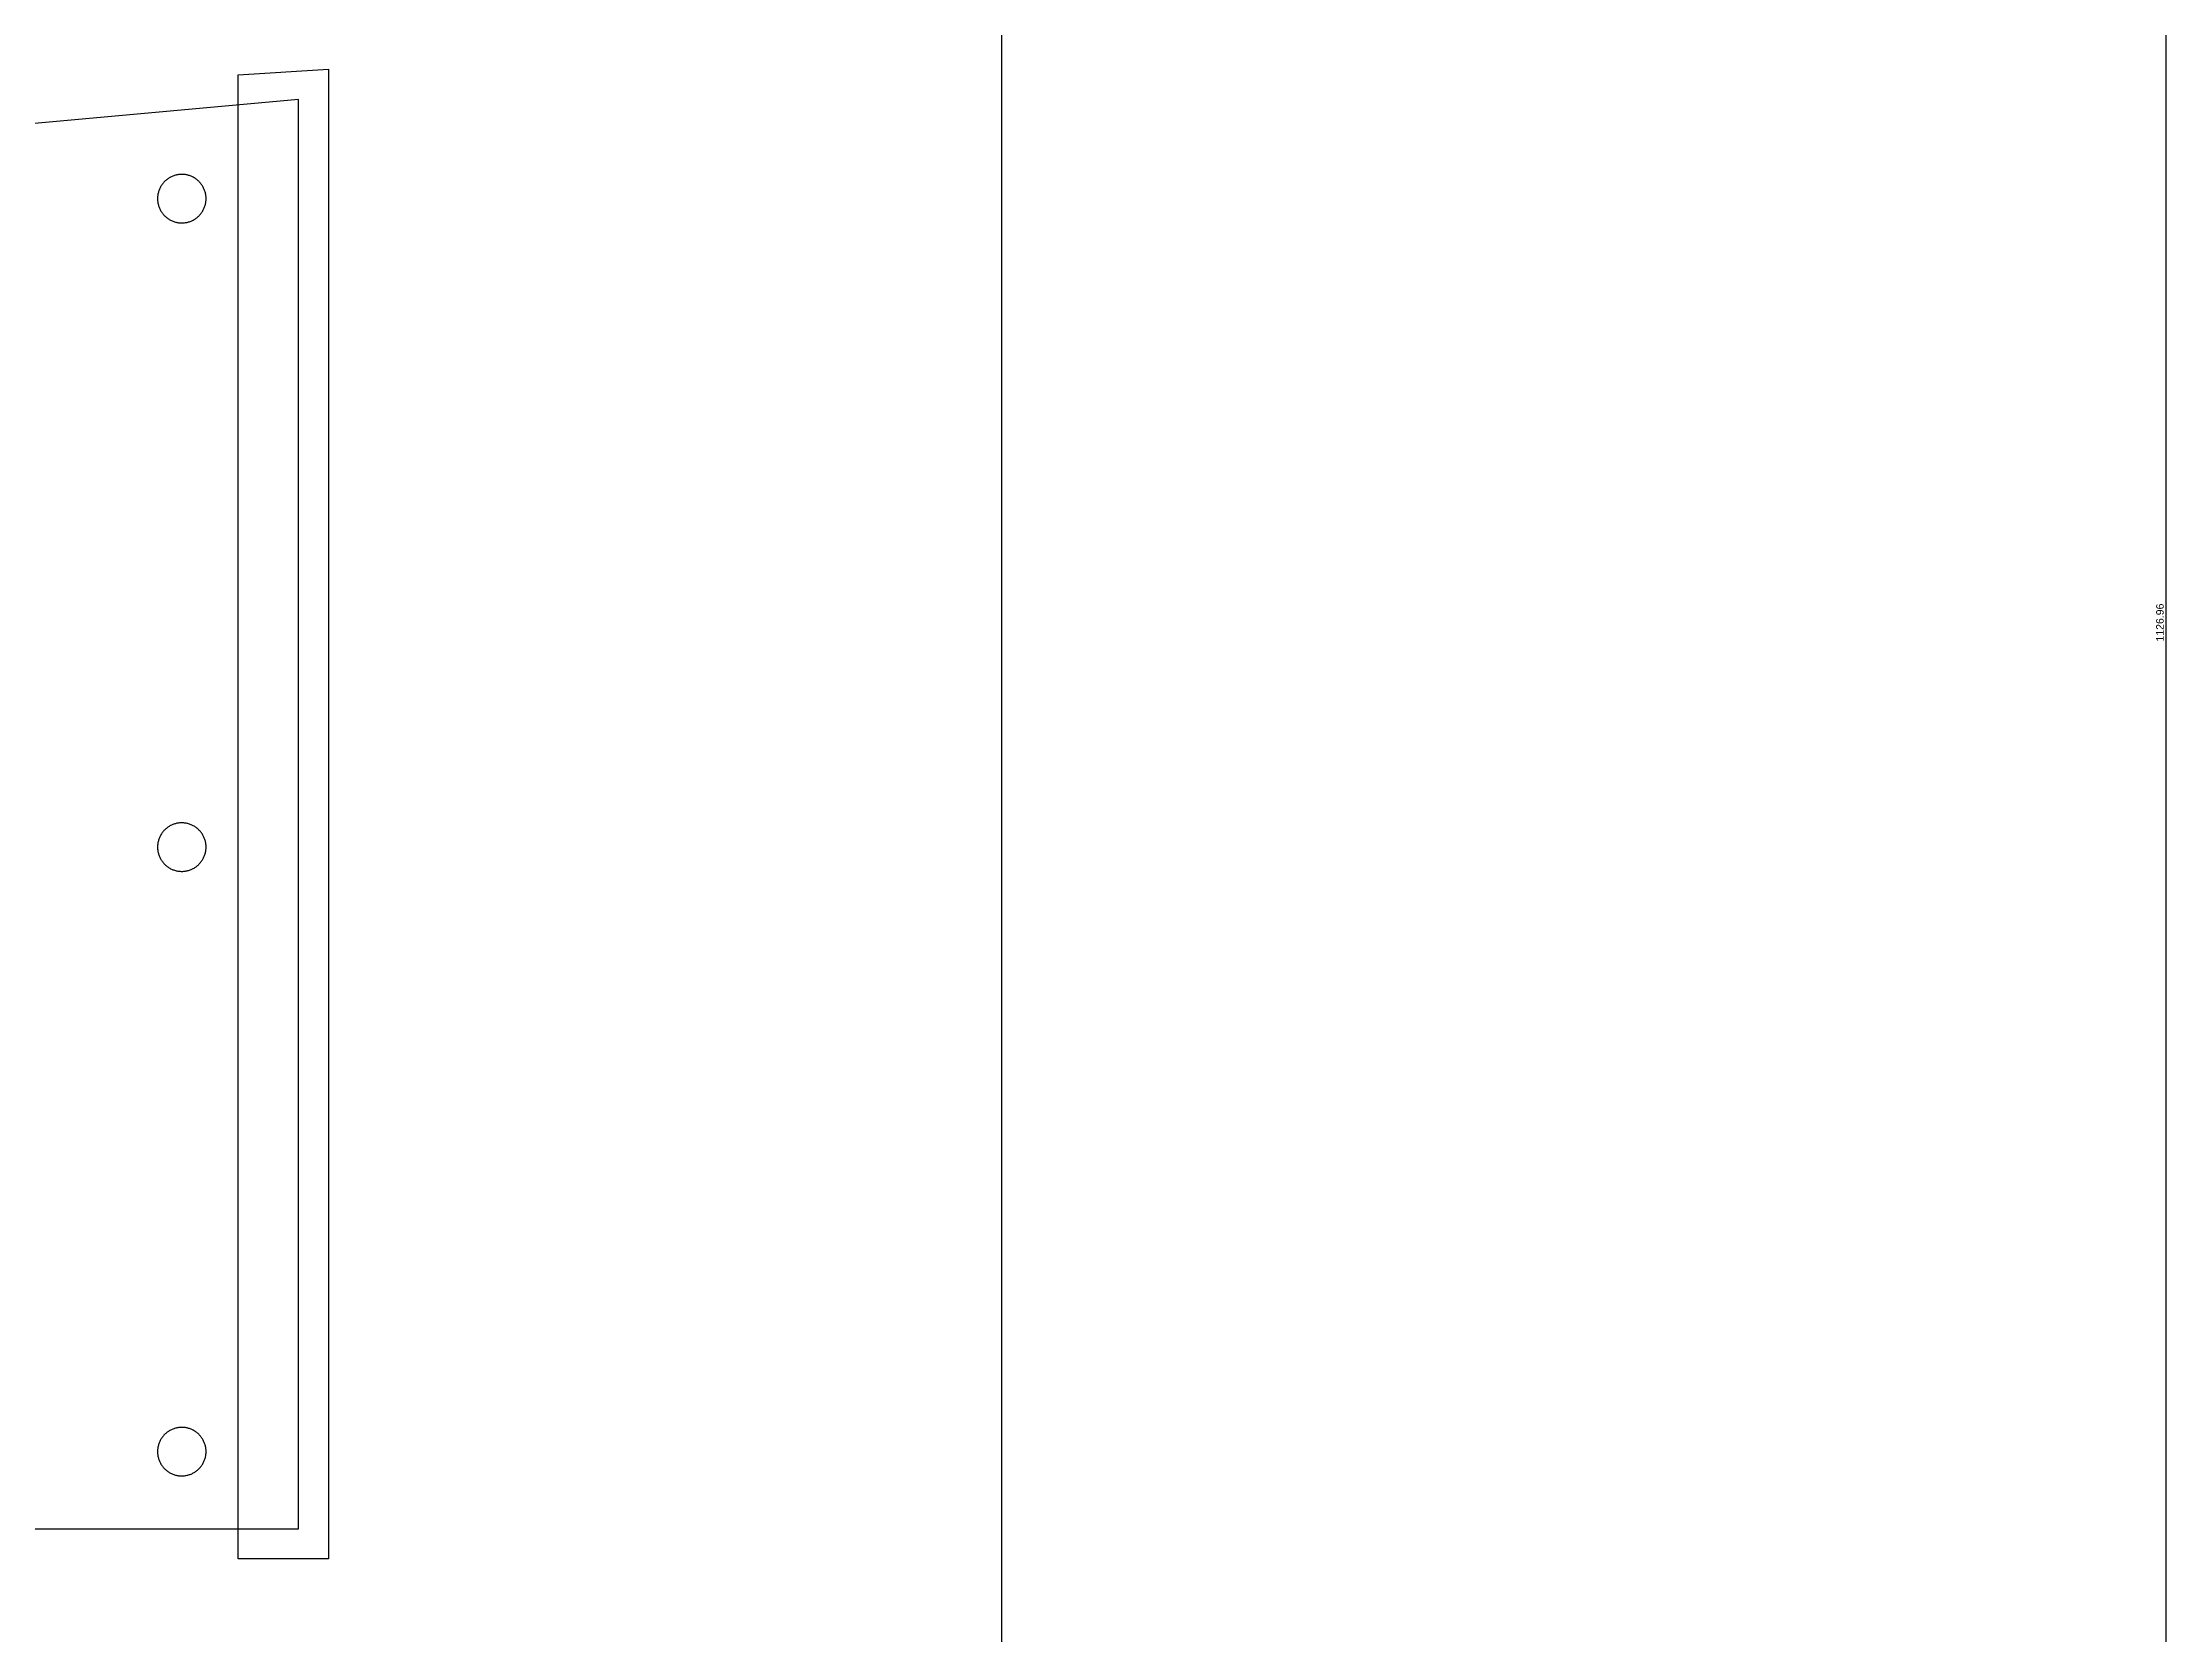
# Model space of a CAD drawing. Header units: millimetres. Extents: x 0 to 1560, y 0 to 1215.
# Drawn here: x 1277.3 to 1560, y 429 to 640.6 of the extents above; entities that cross this region are included whole.
import ezdxf

# ---------------------------------------------------------------- set-up
doc = ezdxf.new("R2010")
doc.units = ezdxf.units.MM
doc.header["$MEASUREMENT"] = 0
for name, color, linetype, true_color in [('Bck', 18, 'Continuous', 0x000000), ('interiores', 3, 'Continuous', 0x0fff00), ('Rebaje 8mm', 1, 'Continuous', 0xff0000)]:
    doc.layers.add(name, color=color, linetype=linetype, true_color=true_color)
doc.styles.add('Arial', font='arial.ttf')
doc.dimstyles.new('Default', dxfattribs={"dimtxt": 1, "dimasz": 1, "dimexe": 0.5, "dimexo": 0.5, "dimgap": 0.25, "dimtad": 1, "dimtoh": 1, "dimzin": 1, "dimdsep": 46, "dimtxsty": 'Arial', "dimcen": 0.5, "dimazin": 0, "dimtfac": 1, "dimtdec": 4, "dimtix": 1, "dimtmove": 1, "dimatfit": 3, "dimfxl": 1, "dimtolj": 1, "dimtzin": 1, "dimarcsym": 0})

# ---------------------------------------------------------------- blocks, each defined once
blk = doc.blocks.new('*D1')
at = {"layer": 'Bck', "color": 0, "lineweight": -2}
for p, q in [((1405.26, 1126.96), (1560, 1126.96)), ((1559.5, 1125.96), (1559.5, 1)), ((1405.26, 0), (1560, 0))]:
    blk.add_line(p, q, dxfattribs=at)
at = {"layer": 'Bck', "color": 0}
for points in [[(1559.67, 1125.96), (1559.33, 1125.96), (1559.5, 1126.96)], [(1559.33, 1), (1559.67, 1), (1559.5, 0)]]:
    blk.add_solid(points, dxfattribs=at)
at = {"layer": 'Defpoints', "color": 0}
for p in [(1404.76, 1126.96), (1404.76, 0), (1559.5, 0)]:
    blk.add_point(p, dxfattribs=at)
at = {"layer": 'Bck', "color": 0, "insert": (1558.74, 563.48), "char_height": 1, "attachment_point": 5, "rotation": 90, "style": 'Arial'}
blk.add_mtext('\\A1;1126.96', dxfattribs=at)

msp = doc.modelspace()

# ---------------------------------------------------------------- linework, layer by layer
at = {"layer": 'Bck'}
for points in [[(0, 0), (1404.761, 0), (1404.761, 1126.957), (0, 1126.957), (0, 0)], [(1311.267, 633.027), (890.344, 594.771), (825.267, 594.771), (345.267, 843.027), (345.267, 443.027), (1311.267, 443.027), (1311.267, 633.027)]]:
    msp.add_lwpolyline(points, dxfattribs=at)
at = {"layer": 'interiores'}
for points in [[(1298.992, 619.827), (1298.99, 619.938), (1298.984, 620.05), (1298.974, 620.162), (1298.961, 620.273), (1298.943, 620.383), (1298.922, 620.493), (1298.897, 620.603), (1298.868, 620.711), (1298.836, 620.818), (1298.8, 620.924), (1298.76, 621.028), (1298.716, 621.131), (1298.669, 621.233), (1298.619, 621.333), (1298.565, 621.431), (1298.507, 621.527), (1298.446, 621.621), (1298.383, 621.713), (1298.316, 621.803), (1298.245, 621.89), (1298.172, 621.975), (1298.096, 622.057), (1298.017, 622.136), (1297.936, 622.213), (1297.852, 622.287), (1297.765, 622.358), (1297.676, 622.426), (1297.585, 622.49), (1297.491, 622.552), (1297.396, 622.61), (1297.298, 622.665), (1297.199, 622.716), (1297.097, 622.764), (1296.995, 622.809), (1296.89, 622.85), (1296.785, 622.887), (1296.678, 622.92), (1296.57, 622.95), (1296.461, 622.976), (1296.351, 622.998), (1296.241, 623.017), (1296.13, 623.031), (1296.019, 623.042), (1295.907, 623.049), (1295.795, 623.051), (1295.683, 623.05), (1295.571, 623.046), (1295.46, 623.037), (1295.348, 623.024), (1295.238, 623.008), (1295.127, 622.988), (1295.018, 622.963), (1294.91, 622.936), (1294.802, 622.904), (1294.696, 622.869), (1294.591, 622.83), (1294.488, 622.787), (1294.386, 622.741), (1294.285, 622.691), (1294.187, 622.638), (1294.09, 622.581), (1293.996, 622.522), (1293.903, 622.458), (1293.813, 622.392), (1293.725, 622.323), (1293.64, 622.25), (1293.557, 622.175), (1293.477, 622.097), (1293.399, 622.016), (1293.325, 621.933), (1293.253, 621.847), (1293.184, 621.758), (1293.119, 621.667), (1293.057, 621.574), (1292.998, 621.479), (1292.942, 621.382), (1292.89, 621.283), (1292.841, 621.182), (1292.796, 621.08), (1292.754, 620.976), (1292.716, 620.871), (1292.681, 620.764), (1292.651, 620.657), (1292.624, 620.548), (1292.601, 620.439), (1292.581, 620.328), (1292.566, 620.217), (1292.554, 620.106), (1292.546, 619.994), (1292.542, 619.883), (1292.542, 619.771), (1292.546, 619.659), (1292.554, 619.547), (1292.566, 619.436), (1292.581, 619.325), (1292.601, 619.215), (1292.624, 619.105), (1292.651, 618.996), (1292.681, 618.889), (1292.716, 618.782), (1292.754, 618.677), (1292.796, 618.573), (1292.841, 618.471), (1292.89, 618.37), (1292.942, 618.271), (1292.998, 618.174), (1293.057, 618.079), (1293.119, 617.986), (1293.184, 617.895), (1293.253, 617.806), (1293.325, 617.72), (1293.399, 617.637), (1293.477, 617.556), (1293.557, 617.478), (1293.64, 617.403), (1293.725, 617.33), (1293.813, 617.261), (1293.903, 617.195), (1293.996, 617.132), (1294.09, 617.072), (1294.187, 617.015), (1294.285, 616.962), (1294.386, 616.912), (1294.488, 616.866), (1294.591, 616.824), (1294.696, 616.785), (1294.802, 616.749), (1294.91, 616.718), (1295.018, 616.69), (1295.127, 616.666), (1295.238, 616.645), (1295.348, 616.629), (1295.46, 616.616), (1295.571, 616.607), (1295.683, 616.603), (1295.795, 616.602), (1295.907, 616.605), (1296.019, 616.611), (1296.13, 616.622), (1296.241, 616.637), (1296.351, 616.655), (1296.461, 616.677), (1296.57, 616.703), (1296.678, 616.733), (1296.785, 616.766), (1296.89, 616.804), (1296.995, 616.844), (1297.097, 616.889), (1297.199, 616.937), (1297.298, 616.988), (1297.396, 617.043), (1297.491, 617.101), (1297.585, 617.163), (1297.676, 617.227), (1297.765, 617.295), (1297.852, 617.366), (1297.936, 617.44), (1298.017, 617.517), (1298.096, 617.596), (1298.172, 617.678), (1298.245, 617.763), (1298.316, 617.85), (1298.383, 617.94), (1298.446, 618.032), (1298.507, 618.126), (1298.565, 618.222), (1298.619, 618.32), (1298.669, 618.42), (1298.716, 618.522), (1298.76, 618.625), (1298.8, 618.729), (1298.836, 618.835), (1298.868, 618.942), (1298.897, 619.051), (1298.922, 619.16), (1298.943, 619.27), (1298.961, 619.38), (1298.974, 619.491), (1298.984, 619.603), (1298.99, 619.715), (1298.992, 619.827)], [(1298.992, 533.635), (1298.99, 533.747), (1298.984, 533.859), (1298.974, 533.97), (1298.961, 534.081), (1298.943, 534.192), (1298.922, 534.302), (1298.897, 534.411), (1298.868, 534.519), (1298.836, 534.626), (1298.8, 534.732), (1298.76, 534.837), (1298.716, 534.94), (1298.669, 535.041), (1298.619, 535.141), (1298.565, 535.239), (1298.507, 535.336), (1298.446, 535.43), (1298.383, 535.521), (1298.316, 535.611), (1298.245, 535.698), (1298.172, 535.783), (1298.096, 535.865), (1298.017, 535.945), (1297.936, 536.022), (1297.852, 536.095), (1297.765, 536.166), (1297.676, 536.234), (1297.585, 536.299), (1297.491, 536.36), (1297.396, 536.419), (1297.298, 536.473), (1297.199, 536.525), (1297.097, 536.573), (1296.995, 536.617), (1296.89, 536.658), (1296.785, 536.695), (1296.678, 536.729), (1296.57, 536.758), (1296.461, 536.784), (1296.351, 536.807), (1296.241, 536.825), (1296.13, 536.839), (1296.019, 536.85), (1295.907, 536.857), (1295.795, 536.86), (1295.683, 536.859), (1295.571, 536.854), (1295.46, 536.845), (1295.348, 536.833), (1295.238, 536.816), (1295.127, 536.796), (1295.018, 536.772), (1294.91, 536.744), (1294.802, 536.712), (1294.696, 536.677), (1294.591, 536.638), (1294.488, 536.595), (1294.386, 536.549), (1294.285, 536.5), (1294.187, 536.446), (1294.09, 536.39), (1293.996, 536.33), (1293.903, 536.267), (1293.813, 536.201), (1293.725, 536.131), (1293.64, 536.059), (1293.557, 535.984), (1293.477, 535.905), (1293.399, 535.825), (1293.325, 535.741), (1293.253, 535.655), (1293.184, 535.567), (1293.119, 535.476), (1293.057, 535.383), (1292.998, 535.288), (1292.942, 535.191), (1292.89, 535.092), (1292.841, 534.991), (1292.796, 534.888), (1292.754, 534.785), (1292.716, 534.679), (1292.681, 534.573), (1292.651, 534.465), (1292.624, 534.356), (1292.601, 534.247), (1292.581, 534.137), (1292.566, 534.026), (1292.554, 533.914), (1292.546, 533.803), (1292.542, 533.691), (1292.542, 533.579), (1292.546, 533.467), (1292.554, 533.355), (1292.566, 533.244), (1292.581, 533.133), (1292.601, 533.023), (1292.624, 532.913), (1292.651, 532.805), (1292.681, 532.697), (1292.716, 532.591), (1292.754, 532.485), (1292.796, 532.381), (1292.841, 532.279), (1292.89, 532.178), (1292.942, 532.079), (1292.998, 531.982), (1293.057, 531.887), (1293.119, 531.794), (1293.184, 531.703), (1293.253, 531.615), (1293.325, 531.529), (1293.399, 531.445), (1293.477, 531.364), (1293.557, 531.286), (1293.64, 531.211), (1293.725, 531.139), (1293.813, 531.069), (1293.903, 531.003), (1293.996, 530.94), (1294.09, 530.88), (1294.187, 530.824), (1294.285, 530.77), (1294.386, 530.721), (1294.488, 530.675), (1294.591, 530.632), (1294.696, 530.593), (1294.802, 530.558), (1294.91, 530.526), (1295.018, 530.498), (1295.127, 530.474), (1295.238, 530.454), (1295.348, 530.437), (1295.46, 530.425), (1295.571, 530.416), (1295.683, 530.411), (1295.795, 530.41), (1295.907, 530.413), (1296.019, 530.42), (1296.13, 530.43), (1296.241, 530.445), (1296.351, 530.463), (1296.461, 530.486), (1296.57, 530.512), (1296.678, 530.541), (1296.785, 530.575), (1296.89, 530.612), (1296.995, 530.653), (1297.097, 530.697), (1297.199, 530.745), (1297.298, 530.797), (1297.396, 530.851), (1297.491, 530.91), (1297.585, 530.971), (1297.676, 531.036), (1297.765, 531.104), (1297.852, 531.174), (1297.936, 531.248), (1298.017, 531.325), (1298.096, 531.405), (1298.172, 531.487), (1298.245, 531.572), (1298.316, 531.659), (1298.383, 531.748), (1298.446, 531.84), (1298.507, 531.934), (1298.565, 532.031), (1298.619, 532.129), (1298.669, 532.228), (1298.716, 532.33), (1298.76, 532.433), (1298.8, 532.538), (1298.836, 532.644), (1298.868, 532.751), (1298.897, 532.859), (1298.922, 532.968), (1298.943, 533.078), (1298.961, 533.189), (1298.974, 533.3), (1298.984, 533.411), (1298.99, 533.523), (1298.992, 533.635)], [(1298.992, 453.287), (1298.99, 453.399), (1298.984, 453.511), (1298.974, 453.622), (1298.961, 453.733), (1298.943, 453.844), (1298.922, 453.954), (1298.897, 454.063), (1298.868, 454.171), (1298.836, 454.278), (1298.8, 454.384), (1298.76, 454.489), (1298.716, 454.592), (1298.669, 454.693), (1298.619, 454.793), (1298.565, 454.891), (1298.507, 454.987), (1298.446, 455.081), (1298.383, 455.173), (1298.316, 455.263), (1298.245, 455.35), (1298.172, 455.435), (1298.096, 455.517), (1298.017, 455.597), (1297.936, 455.673), (1297.852, 455.747), (1297.765, 455.818), (1297.676, 455.886), (1297.585, 455.951), (1297.491, 456.012), (1297.396, 456.07), (1297.298, 456.125), (1297.199, 456.177), (1297.097, 456.225), (1296.995, 456.269), (1296.89, 456.31), (1296.785, 456.347), (1296.678, 456.381), (1296.57, 456.41), (1296.461, 456.436), (1296.351, 456.458), (1296.241, 456.477), (1296.13, 456.491), (1296.019, 456.502), (1295.907, 456.509), (1295.795, 456.512), (1295.683, 456.511), (1295.571, 456.506), (1295.46, 456.497), (1295.348, 456.485), (1295.238, 456.468), (1295.127, 456.448), (1295.018, 456.424), (1294.91, 456.396), (1294.802, 456.364), (1294.696, 456.329), (1294.591, 456.29), (1294.488, 456.247), (1294.386, 456.201), (1294.285, 456.151), (1294.187, 456.098), (1294.09, 456.042), (1293.996, 455.982), (1293.903, 455.919), (1293.813, 455.853), (1293.725, 455.783), (1293.64, 455.711), (1293.557, 455.635), (1293.477, 455.557), (1293.399, 455.477), (1293.325, 455.393), (1293.253, 455.307), (1293.184, 455.219), (1293.119, 455.128), (1293.057, 455.035), (1292.998, 454.94), (1292.942, 454.842), (1292.89, 454.744), (1292.841, 454.643), (1292.796, 454.54), (1292.754, 454.437), (1292.716, 454.331), (1292.681, 454.225), (1292.651, 454.117), (1292.624, 454.008), (1292.601, 453.899), (1292.581, 453.789), (1292.566, 453.678), (1292.554, 453.566), (1292.546, 453.455), (1292.542, 453.343), (1292.542, 453.231), (1292.546, 453.119), (1292.554, 453.007), (1292.566, 452.896), (1292.581, 452.785), (1292.601, 452.675), (1292.624, 452.565), (1292.651, 452.457), (1292.681, 452.349), (1292.716, 452.243), (1292.754, 452.137), (1292.796, 452.033), (1292.841, 451.931), (1292.89, 451.83), (1292.942, 451.731), (1292.998, 451.634), (1293.057, 451.539), (1293.119, 451.446), (1293.184, 451.355), (1293.253, 451.267), (1293.325, 451.181), (1293.399, 451.097), (1293.477, 451.016), (1293.557, 450.938), (1293.64, 450.863), (1293.725, 450.791), (1293.813, 450.721), (1293.903, 450.655), (1293.996, 450.592), (1294.09, 450.532), (1294.187, 450.475), (1294.285, 450.422), (1294.386, 450.373), (1294.488, 450.326), (1294.591, 450.284), (1294.696, 450.245), (1294.802, 450.21), (1294.91, 450.178), (1295.018, 450.15), (1295.127, 450.126), (1295.238, 450.106), (1295.348, 450.089), (1295.46, 450.077), (1295.571, 450.068), (1295.683, 450.063), (1295.795, 450.062), (1295.907, 450.065), (1296.019, 450.072), (1296.13, 450.082), (1296.241, 450.097), (1296.351, 450.115), (1296.461, 450.137), (1296.57, 450.163), (1296.678, 450.193), (1296.785, 450.227), (1296.89, 450.264), (1296.995, 450.305), (1297.097, 450.349), (1297.199, 450.397), (1297.298, 450.448), (1297.396, 450.503), (1297.491, 450.562), (1297.585, 450.623), (1297.676, 450.688), (1297.765, 450.756), (1297.852, 450.826), (1297.936, 450.9), (1298.017, 450.977), (1298.096, 451.056), (1298.172, 451.139), (1298.245, 451.223), (1298.316, 451.311), (1298.383, 451.4), (1298.446, 451.492), (1298.507, 451.586), (1298.565, 451.682), (1298.619, 451.781), (1298.669, 451.88), (1298.716, 451.982), (1298.76, 452.085), (1298.8, 452.19), (1298.836, 452.296), (1298.868, 452.403), (1298.897, 452.511), (1298.922, 452.62), (1298.943, 452.73), (1298.961, 452.841), (1298.974, 452.952), (1298.984, 453.063), (1298.99, 453.175), (1298.992, 453.287)]]:
    msp.add_lwpolyline(points, dxfattribs=at)
at = {"layer": 'Rebaje 8mm'}
msp.add_lwpolyline([(1315.267, 439.027), (1303.267, 439.027), (1303.267, 636.3), (1315.267, 637.027), (1315.267, 439.027)], dxfattribs=at)

# ---------------------------------------------------------------- dimensions: what is measured, and where the dimension line sits
at = {"layer": 'Bck'}
dim = msp.add_linear_dim(base=(1559.501, 0), p1=(1404.761, 1126.957), p2=(1404.761, 0), angle=90, dimstyle='Default', dxfattribs=at)
dim.commit()
dim.dimension.update_dxf_attribs({"geometry": '*D1', "text_midpoint": (1558.741, 563.479)})

doc.saveas('drawing.dxf')
